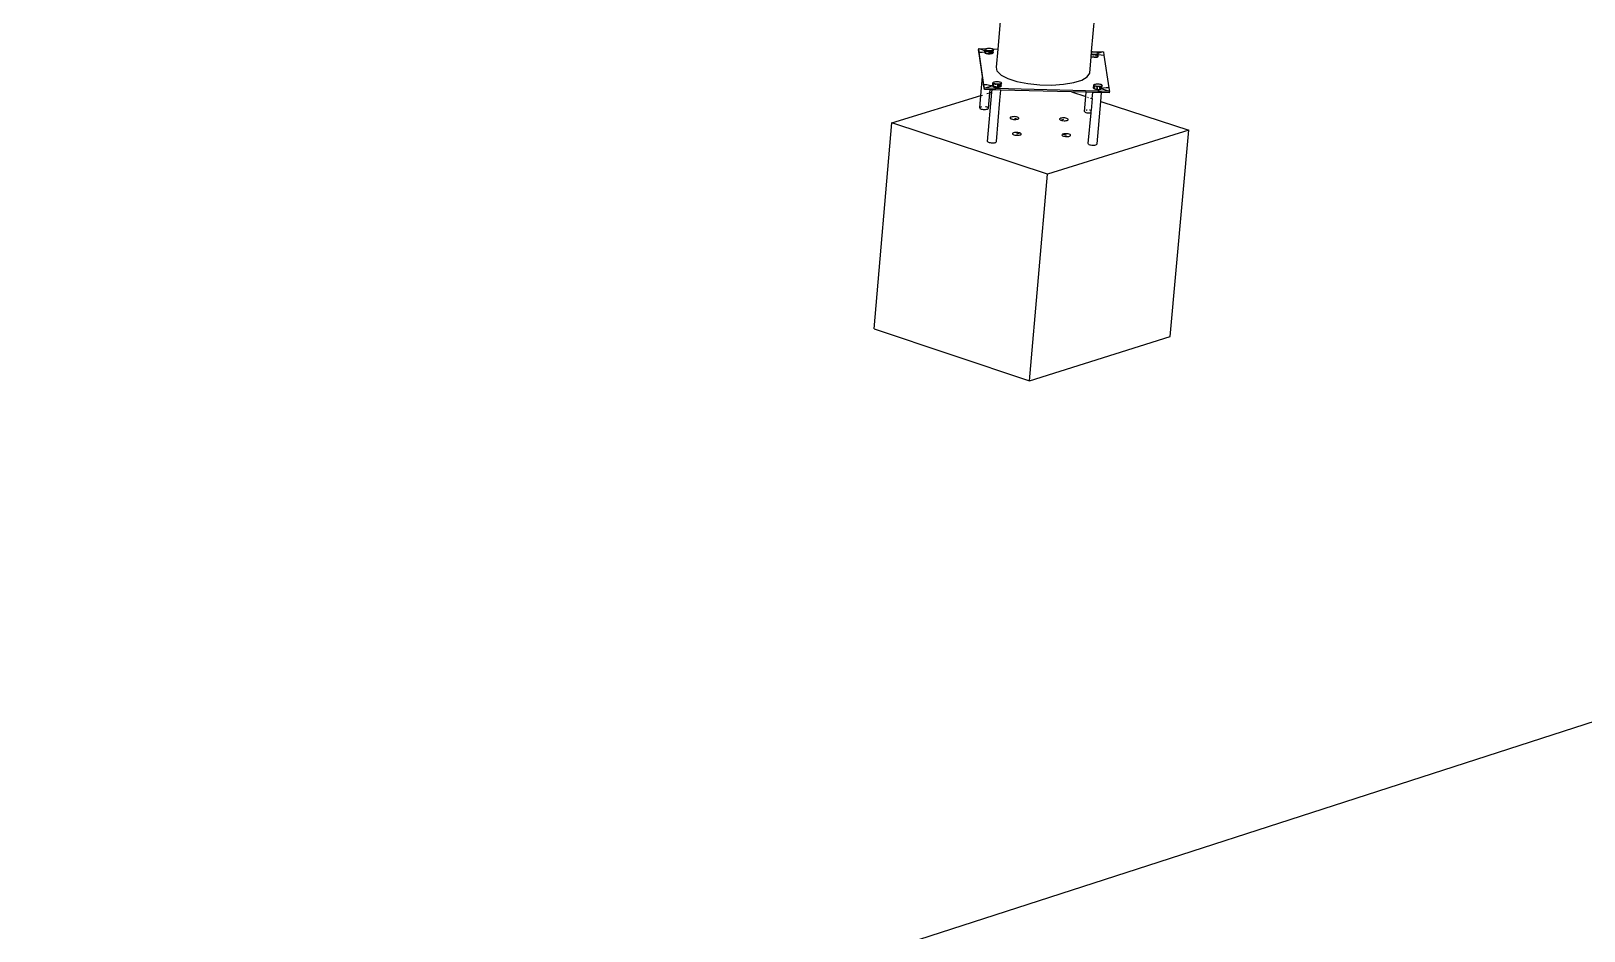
# Model space of a CAD drawing. Header units: inches. Extents: x -1925 to 2772, y -1726 to 1726.
# Drawn here: x 713.2 to 912.1, y 1506.6 to 1621.9 of the extents above; entities that cross this region are included whole.
import ezdxf

# ---------------------------------------------------------------- set-up
doc = ezdxf.new("R2010")
doc.units = ezdxf.units.IN
doc.header["$MEASUREMENT"] = 0

msp = doc.modelspace()

# ---------------------------------------------------------------- linework, layer by layer
for p, q in [((1508.93, 1726.03), (152.03, 1287.27)), ((837.08, 1619.61), (846.35, 1726.03)), ((849.07, 1619.31), (854.59, 1681.77)), ((834.59, 1619.49), (834.6, 1619.67)), ((834.65, 1619.05), (834.59, 1619.49)), ((834.67, 1619.23), (834.6, 1619.67)), ((834.6, 1619.67), (835.48, 1619.65)), ((834.6, 1619.67), (835.61, 1619.34)), ((835.38, 1619.27), (835.41, 1619.56)), ((835.41, 1619.56), (835.42, 1619.61)), ((835.43, 1619.52), (835.41, 1619.56)), ((835.42, 1619.61), (835.47, 1619.65)), ((835.5, 1619.32), (835.42, 1619.28)), ((835.49, 1619.47), (835.43, 1619.52)), ((835.5, 1619.31), (835.44, 1619.29)), ((835.46, 1619.29), (835.64, 1619.33)), ((835.46, 1619.29), (835.51, 1619.31)), ((835.47, 1619.65), (835.48, 1619.65)), ((835.48, 1619.65), (835.55, 1619.68)), ((835.58, 1619.44), (835.49, 1619.47)), ((835.61, 1619.34), (835.5, 1619.32)), ((835.61, 1619.33), (835.5, 1619.31)), ((835.51, 1619.31), (835.62, 1619.34)), ((835.55, 1619.68), (835.65, 1619.7)), ((835.7, 1619.41), (835.58, 1619.44)), ((835.74, 1619.36), (835.61, 1619.34)), ((835.62, 1619.34), (835.61, 1619.33)), ((835.61, 1619.34), (835.61, 1619.34)), ((835.61, 1619.34), (835.63, 1619.34)), ((835.62, 1619.34), (835.63, 1619.34)), ((835.63, 1619.34), (835.67, 1619.34)), ((835.63, 1619.34), (835.64, 1619.33)), ((835.64, 1619.33), (835.67, 1619.34)), ((835.65, 1619.7), (835.78, 1619.72)), ((835.67, 1619.34), (835.79, 1619.39)), ((835.67, 1619.34), (835.74, 1619.35)), ((835.79, 1619.39), (835.7, 1619.41)), ((835.89, 1619.36), (835.74, 1619.36)), ((835.74, 1619.35), (835.89, 1619.35)), ((835.78, 1619.72), (835.92, 1619.72)), ((835.83, 1619.39), (835.79, 1619.39)), ((835.97, 1619.38), (835.83, 1619.39)), ((836.03, 1619.35), (835.89, 1619.36)), ((836.03, 1619.34), (835.89, 1619.35)), ((835.92, 1619.72), (836.06, 1619.71)), ((836.11, 1619.38), (835.97, 1619.38)), ((836.17, 1619.33), (836.03, 1619.35)), ((836.03, 1619.34), (836.16, 1619.32)), ((836.06, 1619.71), (836.19, 1619.69)), ((836.24, 1619.39), (836.11, 1619.38)), ((836.17, 1619.32), (836.16, 1619.32)), ((836.16, 1619.32), (836.28, 1619.29)), ((836.29, 1619.3), (836.17, 1619.33)), ((836.28, 1619.29), (836.17, 1619.32)), ((836.19, 1619.69), (836.31, 1619.66)), ((836.34, 1619.42), (836.24, 1619.39)), ((836.29, 1619.3), (836.28, 1619.29)), ((836.38, 1619.26), (836.29, 1619.3)), ((836.31, 1619.66), (836.39, 1619.63)), ((836.43, 1619.45), (836.34, 1619.42)), ((836.39, 1619.63), (837.08, 1619.61)), ((836.39, 1619.63), (836.4, 1619.62)), ((836.4, 1619.62), (836.46, 1619.58)), ((836.47, 1619.49), (836.43, 1619.45)), ((836.45, 1619.19), (836.48, 1619.53)), ((836.46, 1619.58), (836.48, 1619.53)), ((836.48, 1619.53), (836.47, 1619.49)), ((836.87, 1617.27), (837.08, 1619.61)), ((849.06, 1619.24), (849.07, 1619.31)), ((849.07, 1619.31), (849.16, 1619.31)), ((849.16, 1619.31), (849.19, 1619.26)), ((849.16, 1619.31), (850.57, 1619.27)), ((834.65, 1619.05), (834.67, 1619.23)), ((835.09, 1616.1), (834.65, 1619.05)), ((834.67, 1619.23), (835.03, 1619.23)), ((835.28, 1615.04), (834.67, 1619.23)), ((835.03, 1619.23), (835.36, 1619.27)), ((835.37, 1619.24), (835.35, 1619.19)), ((835.36, 1619.27), (835.38, 1619.27)), ((835.37, 1619.23), (835.36, 1619.19)), ((835.36, 1619.19), (835.38, 1619.14)), ((835.42, 1619.28), (835.37, 1619.24)), ((835.37, 1619.19), (835.39, 1619.24)), ((835.37, 1619.19), (835.38, 1619.24)), ((835.38, 1619.24), (835.37, 1619.23)), ((835.4, 1619.15), (835.37, 1619.19)), ((835.38, 1619.27), (835.44, 1619.29)), ((835.42, 1619.28), (835.38, 1619.24)), ((835.38, 1619.24), (835.38, 1619.27)), ((835.38, 1619.14), (835.44, 1619.1)), ((835.39, 1619.24), (835.43, 1619.28)), ((835.46, 1619.11), (835.4, 1619.15)), ((835.44, 1619.29), (835.42, 1619.28)), ((835.43, 1619.28), (835.46, 1619.29)), ((835.44, 1619.29), (835.46, 1619.29)), ((835.44, 1619.1), (835.54, 1619.06)), ((835.55, 1619.07), (835.46, 1619.11)), ((835.54, 1619.06), (835.66, 1619.03)), ((835.67, 1619.04), (835.55, 1619.07)), ((835.66, 1619.03), (835.79, 1619.01)), ((835.8, 1619.02), (835.67, 1619.04)), ((835.79, 1619.01), (835.94, 1619)), ((835.94, 1619.01), (835.8, 1619.02)), ((836.28, 1619.29), (835.91, 1619.18)), ((835.94, 1619.01), (835.91, 1619.17)), ((835.91, 1619.17), (836.45, 1619.16)), ((836.08, 1619.01), (835.94, 1619.01)), ((835.94, 1619), (835.94, 1619.01)), ((835.94, 1619), (836.08, 1619)), ((836.2, 1619.02), (836.08, 1619.01)), ((836.08, 1619), (836.22, 1619.02)), ((836.31, 1619.05), (836.2, 1619.02)), ((836.22, 1619.02), (836.33, 1619.04)), ((836.28, 1619.29), (836.37, 1619.25)), ((836.29, 1619.29), (836.28, 1619.29)), ((836.28, 1619.29), (836.28, 1619.29)), ((836.38, 1619.25), (836.29, 1619.29)), ((836.39, 1619.08), (836.31, 1619.05)), ((836.33, 1619.04), (836.41, 1619.08)), ((836.37, 1619.25), (836.43, 1619.21)), ((836.45, 1619.21), (836.38, 1619.26)), ((836.45, 1619.21), (836.38, 1619.25)), ((836.44, 1619.12), (836.39, 1619.08)), ((836.41, 1619.08), (836.46, 1619.12)), ((836.43, 1619.21), (836.45, 1619.17)), ((836.45, 1619.16), (836.44, 1619.12)), ((836.45, 1619.19), (836.45, 1619.21)), ((836.47, 1619.17), (836.45, 1619.21)), ((836.47, 1619.16), (836.45, 1619.19)), ((836.45, 1619.17), (836.45, 1619.19)), ((836.45, 1619.17), (836.45, 1619.16)), ((836.45, 1619.16), (836.47, 1619.16)), ((836.46, 1619.12), (836.47, 1619.16)), ((836.47, 1619.16), (836.47, 1619.17)), ((836.47, 1619.16), (836.47, 1619.16)), ((836.47, 1619.16), (836.47, 1619.16)), ((836.47, 1619.16), (836.47, 1619.16)), ((848.82, 1616.52), (849, 1618.61)), ((849, 1618.61), (849.03, 1618.88)), ((849.1, 1618.59), (849, 1618.61)), ((849.03, 1618.88), (849.04, 1618.98)), ((849.05, 1618.89), (849.03, 1618.88)), ((849.03, 1618.88), (849.06, 1618.88)), ((849.03, 1618.88), (849.03, 1618.88)), ((849.04, 1618.98), (849.06, 1619.24)), ((849.14, 1618.95), (849.04, 1618.98)), ((849.18, 1618.9), (849.05, 1618.89)), ((849.06, 1619.24), (849.09, 1619.25)), ((849.06, 1618.88), (849.19, 1618.9)), ((849.09, 1619.25), (849.19, 1619.26)), ((849.24, 1618.57), (849.1, 1618.59)), ((849.27, 1618.93), (849.14, 1618.95)), ((849.32, 1618.91), (849.18, 1618.9)), ((849.19, 1619.26), (849.22, 1619.26)), ((849.19, 1618.9), (849.32, 1618.9)), ((849.22, 1619.26), (849.36, 1619.27)), ((849.38, 1618.56), (849.24, 1618.57)), ((849.41, 1618.92), (849.27, 1618.93)), ((849.32, 1618.91), (849.39, 1618.93)), ((849.41, 1618.9), (849.32, 1618.91)), ((849.32, 1618.9), (849.41, 1618.89)), ((849.39, 1618.74), (849.35, 1618.73)), ((849.36, 1619.27), (849.5, 1619.26)), ((849.38, 1618.56), (849.52, 1618.56)), ((849.38, 1618.55), (849.52, 1618.55)), ((849.55, 1618.93), (849.41, 1618.92)), ((849.5, 1619.26), (849.63, 1619.24)), ((849.52, 1618.55), (849.65, 1618.57)), ((849.64, 1618.57), (849.52, 1618.56)), ((849.54, 1618.88), (849.6, 1618.87)), ((849.61, 1618.87), (849.54, 1618.88)), ((849.71, 1618.84), (849.54, 1618.78)), ((849.68, 1618.94), (849.55, 1618.93)), ((849.6, 1618.87), (849.71, 1618.84)), ((849.73, 1618.84), (849.61, 1618.87)), ((849.63, 1619.24), (849.75, 1619.21)), ((849.75, 1618.6), (849.64, 1618.57)), ((849.65, 1618.57), (849.77, 1618.59)), ((849.73, 1618.95), (849.68, 1618.94)), ((849.71, 1618.84), (849.8, 1618.8)), ((849.73, 1618.84), (849.71, 1618.84)), ((849.78, 1618.96), (849.73, 1618.95)), ((849.73, 1618.95), (849.91, 1618.91)), ((849.82, 1618.8), (849.73, 1618.84)), ((849.75, 1619.21), (849.84, 1619.17)), ((849.83, 1618.63), (849.75, 1618.6)), ((849.77, 1618.59), (849.85, 1618.63)), ((849.86, 1619), (849.78, 1618.96)), ((849.8, 1618.8), (849.87, 1618.76)), ((849.88, 1618.76), (849.82, 1618.8)), ((849.88, 1618.67), (849.83, 1618.63)), ((849.84, 1619.17), (849.9, 1619.13)), ((849.85, 1618.63), (849.9, 1618.67)), ((849.91, 1619.04), (849.86, 1619)), ((849.87, 1618.76), (849.89, 1618.71)), ((849.89, 1618.74), (849.88, 1618.76)), ((849.89, 1618.71), (849.88, 1618.67)), ((849.89, 1618.74), (849.91, 1618.91)), ((849.91, 1618.71), (849.89, 1618.74)), ((849.89, 1618.71), (849.89, 1618.74)), ((849.9, 1619.13), (849.92, 1619.08)), ((849.9, 1618.67), (849.91, 1618.71)), ((849.92, 1619.08), (849.91, 1619.04)), ((849.91, 1618.91), (849.92, 1619.08)), ((849.91, 1618.91), (849.92, 1618.9)), ((849.92, 1619.09), (850.54, 1619.28)), ((849.92, 1618.9), (850.27, 1618.85)), ((850.27, 1618.85), (850.64, 1618.83)), ((850.57, 1619.27), (850.64, 1618.83)), ((850.64, 1618.83), (851.28, 1614.64)), ((834.87, 1613.66), (835.09, 1616.1)), ((835.27, 1614.86), (835.09, 1616.1)), ((836.43, 1615.29), (836.44, 1615.34)), ((836.44, 1615.34), (836.48, 1615.38)), ((836.48, 1615.38), (836.57, 1615.41)), ((836.57, 1615.41), (836.67, 1615.43)), ((836.67, 1615.43), (836.8, 1615.45)), ((836.8, 1615.45), (836.94, 1615.45)), ((836.97, 1616.77), (836.87, 1617.27)), ((836.94, 1615.45), (837.08, 1615.44)), ((836.97, 1616.77), (837.46, 1616.28)), ((837.08, 1615.44), (837.21, 1615.42)), ((837.21, 1615.42), (837.33, 1615.39)), ((837.33, 1615.39), (837.42, 1615.35)), ((837.42, 1615.35), (837.48, 1615.31)), ((837.46, 1616.28), (838.32, 1615.84)), ((838.32, 1615.84), (839.49, 1615.46)), ((839.49, 1615.46), (840.89, 1615.18)), ((846.77, 1615.31), (847.81, 1615.63)), ((847.81, 1615.63), (848.51, 1616.05)), ((848.51, 1616.05), (848.82, 1616.52)), ((823.49, 1610.16), (834.87, 1613.66)), ((834.74, 1612.06), (834.87, 1613.66)), ((834.87, 1613.66), (835.07, 1613.72)), ((835.27, 1614.86), (835.28, 1615.04)), ((835.33, 1614.41), (835.27, 1614.86)), ((835.65, 1615.01), (835.28, 1615.04)), ((835.35, 1614.59), (835.28, 1615.04)), ((835.33, 1614.41), (835.35, 1614.59)), ((836.06, 1614.39), (835.33, 1614.41)), ((835.35, 1614.59), (836.3, 1614.88)), ((836.76, 1614.55), (835.35, 1614.59)), ((835.64, 1613.9), (836.02, 1614.02)), ((836, 1614.96), (835.65, 1615.01)), ((835.75, 1607.78), (836.3, 1614.1)), ((835.85, 1612.03), (836.02, 1614.02)), ((836.3, 1614.88), (836, 1614.96)), ((836.02, 1614.02), (836.06, 1614.39)), ((836.02, 1614.02), (836.3, 1614.1)), ((836.33, 1614.38), (836.06, 1614.39)), ((836.54, 1614.78), (836.3, 1614.88)), ((836.3, 1614.1), (836.33, 1614.38)), ((836.74, 1614.37), (836.33, 1614.38)), ((836.39, 1614.97), (836.37, 1614.92)), ((836.39, 1614.96), (836.37, 1614.92)), ((836.37, 1614.92), (836.4, 1614.87)), ((836.44, 1615.01), (836.39, 1614.97)), ((836.39, 1614.92), (836.4, 1614.97)), ((836.4, 1614.97), (836.39, 1614.96)), ((836.39, 1614.92), (836.4, 1614.97)), ((836.42, 1614.88), (836.39, 1614.92)), ((836.4, 1614.97), (836.43, 1615.29)), ((836.4, 1614.97), (836.45, 1615.01)), ((836.44, 1615), (836.4, 1614.97)), ((836.4, 1614.87), (836.46, 1614.83)), ((836.48, 1614.83), (836.42, 1614.88)), ((836.45, 1615.25), (836.43, 1615.29)), ((836.52, 1615.05), (836.44, 1615.01)), ((836.52, 1615.04), (836.44, 1615)), ((836.51, 1615.2), (836.45, 1615.25)), ((836.45, 1615.01), (836.53, 1615.04)), ((836.46, 1614.83), (836.56, 1614.79)), ((836.57, 1614.8), (836.48, 1614.83)), ((836.6, 1615.17), (836.51, 1615.2)), ((836.59, 1615.06), (836.52, 1615.04)), ((836.59, 1615.06), (836.52, 1615.05)), ((836.53, 1615.04), (836.59, 1615.05)), ((836.7, 1614.67), (836.54, 1614.78)), ((836.56, 1614.79), (836.68, 1614.76)), ((836.57, 1614.8), (836.69, 1614.77)), ((836.72, 1615.14), (836.6, 1615.17)), ((836.68, 1614.76), (836.82, 1614.73)), ((836.82, 1614.75), (836.69, 1614.77)), ((836.76, 1614.55), (836.7, 1614.67)), ((836.76, 1615.09), (836.71, 1615.08)), ((836.76, 1615.08), (836.71, 1615.07)), ((836.85, 1615.11), (836.72, 1615.14)), ((836.74, 1614.37), (836.76, 1614.55)), ((837.45, 1614.35), (836.74, 1614.37)), ((836.85, 1615.09), (836.76, 1615.09)), ((836.85, 1615.08), (836.76, 1615.08)), ((849.94, 1614.22), (836.76, 1614.55)), ((836.82, 1614.75), (836.96, 1614.74)), ((836.82, 1614.73), (836.96, 1614.72)), ((836.99, 1615.11), (836.85, 1615.11)), ((837.1, 1614.74), (836.96, 1614.74)), ((836.96, 1614.72), (837.1, 1614.73)), ((836.96, 1614.73), (837.1, 1614.73)), ((837.42, 1614.89), (836.97, 1614.9)), ((837.3, 1615.02), (836.98, 1614.92)), ((837.13, 1615.11), (836.99, 1615.11)), ((836.99, 1615.08), (837.05, 1615.07)), ((837.05, 1615.08), (836.99, 1615.08)), ((837.19, 1615.06), (837.05, 1615.08)), ((837.05, 1615.07), (837.18, 1615.05)), ((837.23, 1614.75), (837.1, 1614.74)), ((837.1, 1614.73), (837.24, 1614.75)), ((837.1, 1614.73), (837.24, 1614.74)), ((837.26, 1615.12), (837.13, 1615.11)), ((837.18, 1615.05), (837.3, 1615.02)), ((837.31, 1615.03), (837.19, 1615.06)), ((837.33, 1614.78), (837.23, 1614.75)), ((837.24, 1614.74), (837.35, 1614.77)), ((837.24, 1614.75), (837.35, 1614.77)), ((837.37, 1615.15), (837.26, 1615.12)), ((837.31, 1615.03), (837.3, 1615.02)), ((837.3, 1615.02), (837.39, 1614.98)), ((837.3, 1615.02), (837.3, 1615.02)), ((837.41, 1614.99), (837.31, 1615.03)), ((837.41, 1614.81), (837.33, 1614.78)), ((837.33, 1613.05), (837.45, 1614.35)), ((837.35, 1614.77), (837.43, 1614.81)), ((837.35, 1614.77), (837.43, 1614.8)), ((837.45, 1615.18), (837.37, 1615.15)), ((837.39, 1614.98), (837.43, 1614.96)), ((837.43, 1614.97), (837.41, 1614.99)), ((837.41, 1614.81), (837.46, 1614.85)), ((837.43, 1614.81), (837.48, 1614.85)), ((837.43, 1614.8), (837.48, 1614.84)), ((837.49, 1615.22), (837.45, 1615.18)), ((846.49, 1614.13), (837.45, 1614.35)), ((837.47, 1614.89), (837.46, 1614.85)), ((837.47, 1614.9), (837.51, 1615.26)), ((837.49, 1614.9), (837.47, 1614.94)), ((837.47, 1614.91), (837.47, 1614.9)), ((837.47, 1614.9), (837.47, 1614.89)), ((837.47, 1614.89), (837.47, 1614.89)), ((837.47, 1614.89), (837.49, 1614.89)), ((837.48, 1615.31), (837.51, 1615.26)), ((837.48, 1614.84), (837.49, 1614.89)), ((837.48, 1614.85), (837.49, 1614.89)), ((837.51, 1615.26), (837.49, 1615.22)), ((837.49, 1614.89), (837.49, 1614.9)), ((837.49, 1614.89), (837.49, 1614.89)), ((840.89, 1615.18), (842.42, 1615.02)), ((842.42, 1615.02), (843.99, 1614.99)), ((843.99, 1614.99), (845.47, 1615.09)), ((845.47, 1615.09), (846.77, 1615.31)), ((846.49, 1614.13), (848.33, 1613.53)), ((848.38, 1614.08), (846.49, 1614.13)), ((848.16, 1611.61), (848.33, 1613.53)), ((848.33, 1613.53), (848.38, 1614.08)), ((849.22, 1614.06), (848.38, 1614.08)), ((848.52, 1613.46), (848.64, 1613.42)), ((848.92, 1613.33), (849.15, 1613.26)), ((849.15, 1613.26), (849.22, 1614.06)), ((849.93, 1614.04), (849.22, 1614.06)), ((849.27, 1614.63), (849.3, 1614.58)), ((849.29, 1614.67), (849.28, 1614.62)), ((849.34, 1614.71), (849.29, 1614.67)), ((849.3, 1614.62), (849.33, 1614.99)), ((849.3, 1614.62), (849.31, 1614.67)), ((849.33, 1614.58), (849.3, 1614.62)), ((849.3, 1614.58), (849.36, 1614.54)), ((849.31, 1614.67), (849.36, 1614.71)), ((849.33, 1614.99), (849.34, 1615.04)), ((849.36, 1614.95), (849.33, 1614.99)), ((849.39, 1614.53), (849.33, 1614.58)), ((849.34, 1615.04), (849.39, 1615.08)), ((849.43, 1614.75), (849.34, 1614.71)), ((849.42, 1614.9), (849.36, 1614.95)), ((849.36, 1614.71), (849.44, 1614.74)), ((849.36, 1614.54), (849.45, 1614.5)), ((849.39, 1615.08), (849.47, 1615.11)), ((849.48, 1614.5), (849.39, 1614.53)), ((849.51, 1614.87), (849.42, 1614.9)), ((849.5, 1614.76), (849.43, 1614.75)), ((849.44, 1614.74), (849.5, 1614.75)), ((849.45, 1614.5), (849.57, 1614.47)), ((849.47, 1615.11), (849.58, 1615.13)), ((849.48, 1614.5), (849.59, 1614.47)), ((849.63, 1614.84), (849.51, 1614.87)), ((849.57, 1614.47), (849.71, 1614.45)), ((849.58, 1615.13), (849.71, 1615.15)), ((849.73, 1614.45), (849.59, 1614.47)), ((849.67, 1614.78), (849.62, 1614.77)), ((849.67, 1614.78), (849.62, 1614.78)), ((849.76, 1614.81), (849.63, 1614.84)), ((849.81, 1614.79), (849.67, 1614.78)), ((849.67, 1614.78), (849.81, 1614.78)), ((849.71, 1615.15), (849.85, 1615.15)), ((849.71, 1614.45), (849.86, 1614.44)), ((849.87, 1614.44), (849.73, 1614.45)), ((849.9, 1614.81), (849.76, 1614.81)), ((849.9, 1614.79), (849.8, 1614.79)), ((849.9, 1614.78), (849.81, 1614.79)), ((849.9, 1614.78), (849.81, 1614.78)), ((849.88, 1614.62), (849.84, 1614.61)), ((849.88, 1614.6), (849.84, 1614.6)), ((849.87, 1614.44), (849.84, 1614.6)), ((849.85, 1615.15), (849.99, 1615.14)), ((849.86, 1614.44), (849.87, 1614.44)), ((849.87, 1614.44), (850, 1614.44)), ((849.87, 1614.43), (850.01, 1614.43)), ((850.04, 1614.81), (849.9, 1614.81)), ((849.93, 1614.04), (849.94, 1614.22)), ((850.34, 1614.03), (849.93, 1614.04)), ((849.97, 1614.34), (849.94, 1614.22)), ((851.35, 1614.19), (849.94, 1614.22)), ((850.1, 1614.44), (849.97, 1614.34)), ((849.99, 1615.14), (850.12, 1615.12)), ((850, 1614.44), (850.12, 1614.45)), ((850.01, 1614.43), (850.14, 1614.45)), ((850.33, 1614.59), (850.02, 1614.6)), ((850.2, 1614.72), (850.03, 1614.67)), ((850.17, 1614.82), (850.04, 1614.81)), ((850.09, 1614.76), (850.04, 1614.77)), ((850.1, 1614.76), (850.04, 1614.77)), ((850.04, 1614.76), (850.09, 1614.75)), ((850.21, 1614.73), (850.09, 1614.76)), ((850.09, 1614.75), (850.2, 1614.72)), ((850.22, 1614.73), (850.1, 1614.76)), ((850.12, 1614.45), (850.1, 1614.44)), ((850.12, 1615.12), (850.24, 1615.09)), ((850.31, 1614.53), (850.12, 1614.45)), ((850.12, 1614.45), (850.13, 1614.45)), ((850.25, 1614.48), (850.13, 1614.45)), ((850.14, 1614.45), (850.26, 1614.47)), ((850.28, 1614.85), (850.17, 1614.82)), ((850.2, 1614.72), (850.3, 1614.68)), ((850.21, 1614.72), (850.2, 1614.72)), ((850.3, 1614.69), (850.21, 1614.73)), ((850.22, 1614.73), (850.21, 1614.72)), ((850.31, 1614.69), (850.22, 1614.73)), ((850.24, 1615.09), (850.33, 1615.05)), ((850.24, 1612.9), (850.34, 1614.03)), ((850.32, 1614.51), (850.25, 1614.48)), ((850.26, 1614.47), (850.34, 1614.51)), ((850.36, 1614.88), (850.28, 1614.85)), ((850.3, 1614.69), (850.34, 1614.67)), ((850.3, 1614.68), (850.34, 1614.66)), ((850.31, 1614.69), (850.31, 1614.69)), ((850.34, 1614.67), (850.31, 1614.69)), ((850.32, 1614.53), (850.31, 1614.53)), ((850.32, 1614.52), (850.31, 1614.53)), ((850.32, 1614.51), (850.33, 1614.51)), ((850.33, 1615.05), (850.39, 1615.01)), ((850.33, 1614.51), (850.36, 1614.54)), ((850.34, 1614.52), (850.33, 1614.52)), ((850.35, 1614.51), (850.34, 1614.52)), ((850.34, 1614.51), (850.35, 1614.51)), ((851.34, 1614.01), (850.34, 1614.03)), ((850.35, 1614.51), (850.39, 1614.55)), ((851.35, 1614.19), (850.35, 1614.51)), ((850.4, 1614.92), (850.36, 1614.88)), ((850.59, 1614.59), (850.36, 1614.54)), ((850.36, 1614.54), (850.37, 1614.55)), ((850.36, 1614.54), (850.38, 1614.55)), ((850.36, 1614.54), (850.36, 1614.54)), ((850.38, 1614.59), (850.37, 1614.55)), ((850.38, 1614.59), (850.37, 1614.59)), ((850.38, 1614.61), (850.41, 1614.96)), ((850.4, 1614.59), (850.38, 1614.64)), ((850.38, 1614.61), (850.38, 1614.62)), ((850.38, 1614.61), (850.38, 1614.6)), ((850.39, 1614.6), (850.38, 1614.61)), ((850.38, 1614.6), (850.38, 1614.61)), ((850.38, 1614.55), (850.39, 1614.6)), ((850.38, 1614.6), (850.38, 1614.59)), ((850.39, 1615.01), (850.41, 1614.96)), ((850.39, 1614.55), (850.4, 1614.59)), ((850.41, 1614.96), (850.4, 1614.92)), ((850.4, 1614.59), (850.4, 1614.59)), ((850.4, 1614.59), (850.4, 1614.59)), ((850.92, 1614.63), (850.59, 1614.59)), ((851.28, 1614.64), (850.92, 1614.63)), ((851.28, 1614.64), (851.35, 1614.19)), ((851.34, 1614.01), (851.35, 1614.19)), ((834.75, 1612.11), (834.74, 1612.06)), ((834.74, 1612.06), (834.76, 1612.01)), ((834.8, 1612.15), (834.75, 1612.11)), ((834.76, 1612.01), (834.82, 1611.97)), ((834.88, 1612.18), (834.8, 1612.15)), ((834.82, 1611.97), (834.92, 1611.93)), ((834.94, 1612.2), (834.88, 1612.18)), ((834.92, 1611.93), (835.04, 1611.9)), ((835.04, 1611.9), (835.17, 1611.88)), ((835.17, 1611.88), (835.32, 1611.87)), ((835.32, 1611.87), (835.46, 1611.87)), ((835.46, 1611.87), (835.6, 1611.89)), ((835.55, 1612.19), (835.49, 1612.2)), ((835.67, 1612.16), (835.55, 1612.19)), ((835.6, 1611.89), (835.71, 1611.91)), ((835.76, 1612.12), (835.67, 1612.16)), ((835.71, 1611.91), (835.79, 1611.95)), ((835.83, 1612.08), (835.76, 1612.12)), ((835.79, 1611.95), (835.84, 1611.99)), ((835.85, 1612.03), (835.83, 1612.08)), ((835.84, 1611.99), (835.85, 1612.03)), ((836.87, 1607.75), (837.33, 1613.05)), ((837.33, 1613.05), (837.33, 1613.07)), ((837.33, 1613.05), (837.33, 1613.05)), ((848.19, 1611.57), (848.16, 1611.61)), ((848.19, 1611.57), (848.25, 1611.52)), ((848.25, 1611.52), (848.34, 1611.48)), ((848.34, 1611.48), (848.46, 1611.45)), ((848.42, 1611.76), (848.37, 1611.75)), ((848.49, 1611.77), (848.42, 1611.76)), ((848.46, 1611.45), (848.6, 1611.43)), ((848.6, 1611.43), (848.75, 1611.42)), ((848.64, 1607.49), (848.99, 1611.43)), ((848.75, 1611.42), (848.89, 1611.42)), ((848.84, 1611.77), (848.78, 1611.77)), ((848.98, 1611.75), (848.84, 1611.77)), ((848.89, 1611.42), (848.99, 1611.43)), ((849.02, 1611.74), (848.98, 1611.75)), ((848.99, 1611.43), (849.02, 1611.74)), ((849.15, 1613.26), (849.02, 1611.74)), ((849.76, 1607.46), (850.24, 1612.9)), ((850.23, 1612.9), (850.24, 1612.9)), ((850.24, 1612.9), (861.52, 1609.2)), ((821.22, 1583.76), (823.49, 1610.16)), ((843.41, 1603.59), (823.49, 1610.16)), ((838.64, 1610.83), (838.62, 1610.78)), ((838.62, 1610.78), (838.65, 1610.74)), ((838.69, 1610.87), (838.64, 1610.83)), ((838.65, 1610.74), (838.71, 1610.69)), ((838.77, 1610.9), (838.69, 1610.87)), ((838.71, 1610.69), (838.81, 1610.65)), ((838.88, 1610.93), (838.77, 1610.9)), ((838.81, 1610.65), (838.93, 1610.62)), ((839.01, 1610.94), (838.88, 1610.93)), ((838.93, 1610.62), (839.06, 1610.6)), ((839.16, 1610.95), (839.01, 1610.94)), ((839.06, 1610.6), (839.21, 1610.59)), ((839.3, 1610.94), (839.16, 1610.95)), ((839.18, 1610.77), (839.6, 1610.63)), ((839.21, 1610.59), (839.35, 1610.59)), ((839.44, 1610.92), (839.3, 1610.94)), ((839.35, 1610.59), (839.48, 1610.61)), ((839.56, 1610.88), (839.44, 1610.92)), ((839.48, 1610.61), (839.6, 1610.63)), ((839.65, 1610.85), (839.56, 1610.88)), ((839.6, 1610.63), (839.68, 1610.67)), ((839.71, 1610.8), (839.65, 1610.85)), ((839.68, 1610.67), (839.73, 1610.71)), ((839.74, 1610.75), (839.71, 1610.8)), ((839.73, 1610.71), (839.74, 1610.75)), ((844.97, 1610.67), (844.96, 1610.62)), ((844.96, 1610.62), (844.99, 1610.58)), ((845.02, 1610.71), (844.97, 1610.67)), ((844.99, 1610.58), (845.05, 1610.53)), ((845.1, 1610.75), (845.02, 1610.71)), ((845.05, 1610.53), (845.14, 1610.49)), ((845.22, 1610.77), (845.1, 1610.75)), ((845.14, 1610.49), (845.52, 1610.61)), ((845.14, 1610.49), (845.26, 1610.46)), ((845.35, 1610.79), (845.22, 1610.77)), ((845.26, 1610.46), (845.4, 1610.44)), ((845.49, 1610.79), (845.35, 1610.79)), ((845.4, 1610.44), (845.55, 1610.43)), ((845.64, 1610.78), (845.49, 1610.79)), ((845.55, 1610.43), (845.69, 1610.43)), ((845.77, 1610.76), (845.64, 1610.78)), ((845.69, 1610.43), (845.82, 1610.45)), ((845.89, 1610.73), (845.77, 1610.76)), ((845.82, 1610.45), (845.93, 1610.47)), ((845.99, 1610.69), (845.89, 1610.73)), ((845.93, 1610.47), (846.02, 1610.51)), ((846.05, 1610.64), (845.99, 1610.69)), ((846.02, 1610.51), (846.06, 1610.55)), ((846.08, 1610.6), (846.05, 1610.64)), ((846.06, 1610.55), (846.08, 1610.6)), ((835.78, 1607.73), (835.75, 1607.78)), ((835.78, 1607.73), (835.84, 1607.69)), ((835.84, 1607.69), (835.94, 1607.65)), ((835.94, 1607.65), (836.06, 1607.62)), ((836.06, 1607.62), (836.19, 1607.6)), ((836.19, 1607.6), (836.34, 1607.59)), ((836.34, 1607.59), (836.48, 1607.59)), ((836.48, 1607.59), (836.62, 1607.6)), ((836.62, 1607.6), (836.73, 1607.63)), ((836.73, 1607.63), (836.81, 1607.66)), ((836.81, 1607.66), (836.86, 1607.71)), ((836.87, 1607.75), (836.86, 1607.76)), ((836.86, 1607.71), (836.87, 1607.75)), ((838.94, 1608.8), (838.92, 1608.76)), ((838.92, 1608.76), (838.95, 1608.71)), ((838.98, 1608.85), (838.94, 1608.8)), ((838.95, 1608.71), (839.01, 1608.67)), ((839.07, 1608.88), (838.98, 1608.85)), ((839.01, 1608.67), (839.11, 1608.63)), ((839.18, 1608.91), (839.07, 1608.88)), ((839.11, 1608.63), (839.23, 1608.6)), ((839.31, 1608.92), (839.18, 1608.91)), ((839.23, 1608.6), (839.36, 1608.58)), ((839.46, 1608.92), (839.31, 1608.92)), ((839.36, 1608.58), (839.51, 1608.57)), ((839.6, 1608.91), (839.46, 1608.92)), ((839.48, 1608.74), (839.86, 1608.86)), ((839.51, 1608.57), (839.65, 1608.57)), ((839.74, 1608.89), (839.6, 1608.91)), ((839.65, 1608.57), (839.78, 1608.58)), ((839.86, 1608.86), (839.74, 1608.89)), ((839.78, 1608.58), (839.9, 1608.61)), ((839.95, 1608.82), (839.86, 1608.86)), ((839.9, 1608.61), (839.98, 1608.64)), ((840.02, 1608.78), (839.95, 1608.82)), ((839.98, 1608.64), (840.03, 1608.68)), ((840.04, 1608.73), (840.02, 1608.78)), ((840.03, 1608.68), (840.04, 1608.73)), ((861.52, 1609.2), (843.41, 1603.59)), ((845.28, 1608.64), (845.27, 1608.6)), ((845.27, 1608.6), (845.29, 1608.55)), ((845.33, 1608.69), (845.28, 1608.64)), ((845.29, 1608.55), (845.35, 1608.51)), ((845.41, 1608.72), (845.33, 1608.69)), ((845.35, 1608.51), (845.45, 1608.47)), ((845.52, 1608.75), (845.41, 1608.72)), ((845.41, 1608.72), (845.82, 1608.59)), ((845.45, 1608.47), (845.57, 1608.44)), ((845.65, 1608.76), (845.52, 1608.75)), ((845.57, 1608.44), (845.71, 1608.42)), ((845.8, 1608.76), (845.65, 1608.76)), ((845.71, 1608.42), (845.85, 1608.41)), ((845.94, 1608.75), (845.8, 1608.76)), ((845.85, 1608.41), (846, 1608.41)), ((846.08, 1608.73), (845.94, 1608.75)), ((846, 1608.41), (846.13, 1608.42)), ((846.2, 1608.7), (846.08, 1608.73)), ((846.13, 1608.42), (846.24, 1608.45)), ((846.3, 1608.66), (846.2, 1608.7)), ((846.24, 1608.45), (846.32, 1608.48)), ((846.36, 1608.62), (846.3, 1608.66)), ((846.32, 1608.48), (846.37, 1608.53)), ((846.38, 1608.57), (846.36, 1608.62)), ((846.37, 1608.53), (846.38, 1608.57)), ((848.67, 1607.44), (848.64, 1607.49)), ((848.67, 1607.44), (848.73, 1607.4)), ((848.73, 1607.4), (848.82, 1607.36)), ((848.82, 1607.36), (848.94, 1607.33)), ((849.61, 1607.34), (849.7, 1607.37)), ((849.7, 1607.37), (849.75, 1607.42)), ((849.76, 1607.46), (849.75, 1607.47)), ((849.75, 1607.42), (849.76, 1607.46)), ((859.15, 1582.79), (861.52, 1609.2)), ((848.94, 1607.33), (849.08, 1607.31)), ((849.08, 1607.31), (849.23, 1607.3)), ((849.23, 1607.3), (849.37, 1607.3)), ((849.37, 1607.3), (849.5, 1607.31)), ((849.5, 1607.31), (849.61, 1607.34)), ((841.09, 1577.13), (843.41, 1603.59)), ((821.22, 1583.76), (841.09, 1577.13)), ((841.09, 1577.13), (859.15, 1582.79))]:
    msp.add_line(p, q)

doc.saveas('drawing.dxf')
